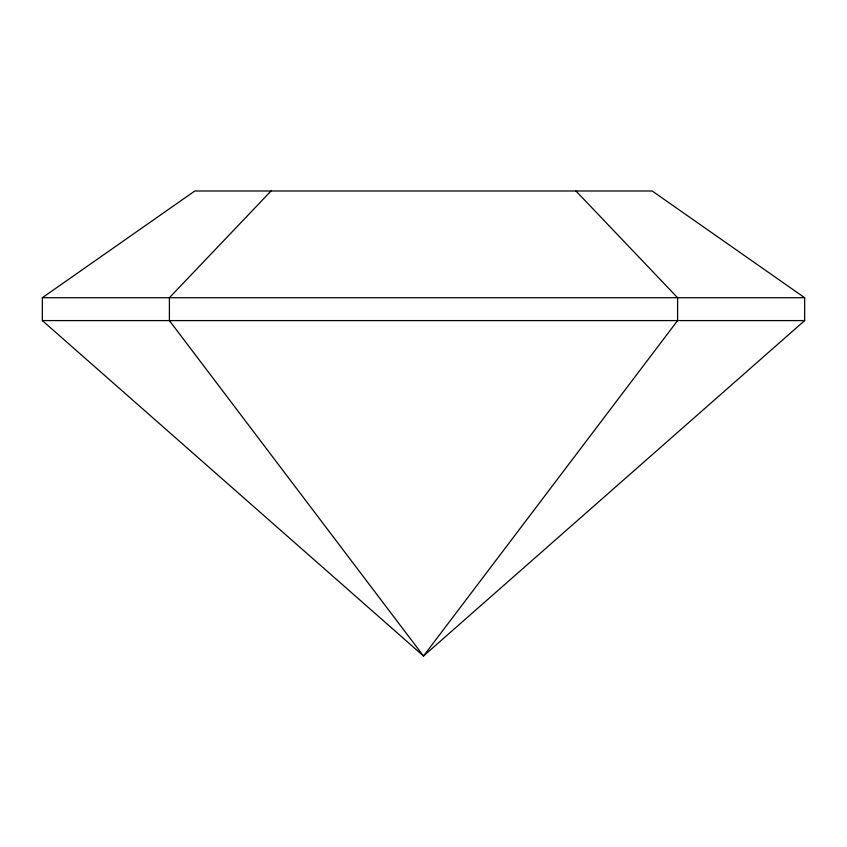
<?xml version="1.0" encoding="UTF-8"?>
<svg xmlns="http://www.w3.org/2000/svg" width="847" height="847" viewBox="0 0 847 847"><rect width="100%" height="100%" fill="white"/><g stroke="black" fill="none" stroke-linecap="round" stroke-linejoin="round"><path stroke-width="1.27" d="M271.04 190.999L169.4 297.721L169.4 320.59L423.5 656.002L804.65 320.59L804.65 297.721L652.19 190.999L194.81 190.999L42.35 297.721L42.35 320.59L423.5 656.002L677.6 320.59L677.6 297.721L575.96 190.999M42.35 297.721L804.65 297.721M42.35 320.59L804.65 320.59"/></g></svg>
